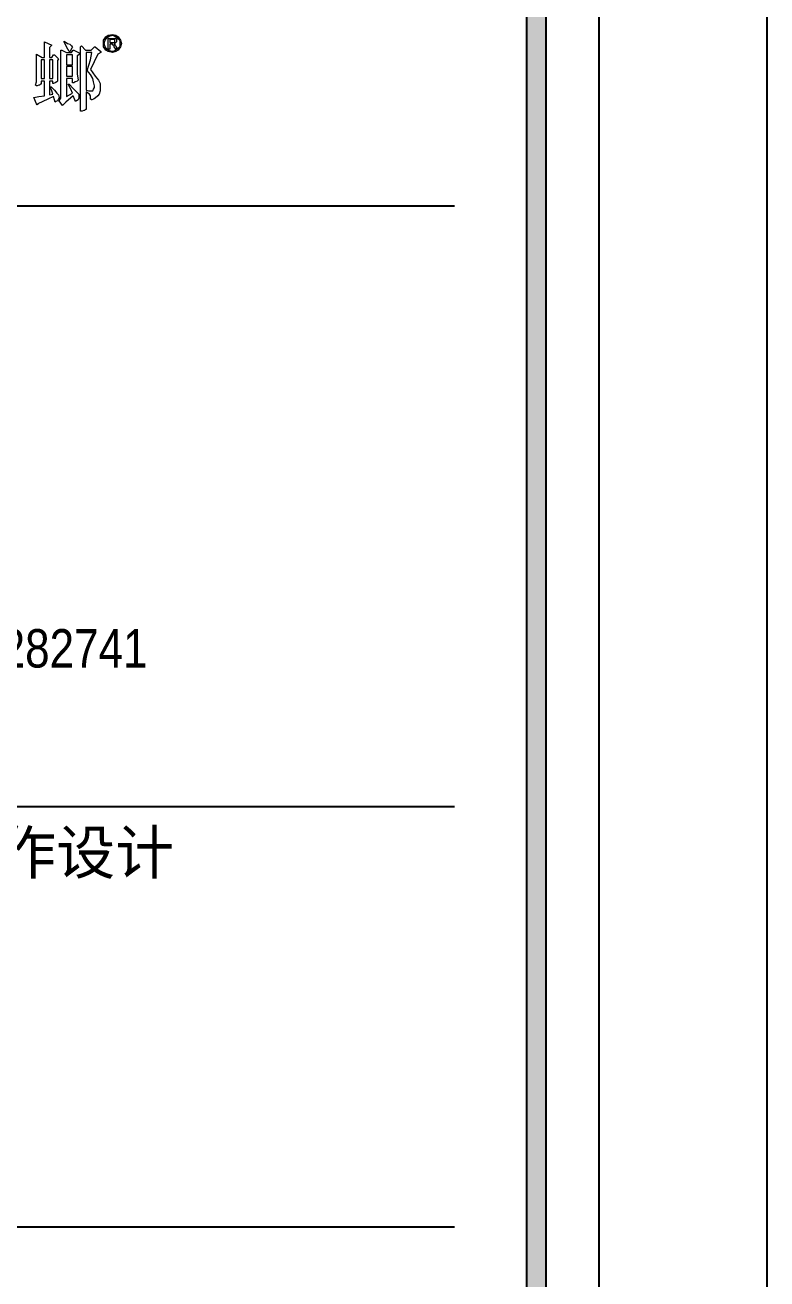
# Model space of a CAD drawing. Header units: millimetres. Extents: x -114775 to 228300, y -175499 to 108657.
# Drawn here: x -85668 to -84125, y -59791 to -57182 of the extents above; entities that cross this region are included whole.
import ezdxf
from ezdxf.enums import TextEntityAlignment as Align

# ---------------------------------------------------------------- set-up
doc = ezdxf.new("R2010")
doc.units = ezdxf.units.MM
doc.header["$LTSCALE"] = 1000
doc.layers.get('0').update_dxf_attribs({"linetype": 'CONTINUOUS'})
doc.layers.add('W-图框', color=251, linetype='CONTINUOUS')
doc.styles.add('A2图框$0$WMF-Arial0', font='arial.ttf')
doc.styles.add('WORD-2', font='simhei.ttf')
doc.styles.add('WORD-3', font='')
doc.styles.add('黑体', font='simhei.ttf')
doc.styles.get('WORD-3').set_extended_font_data('SimSun')

# ---------------------------------------------------------------- blocks, each defined once
blk = doc.blocks.new('gslogo')
at = {"color": 251, "lineweight": 0}
for p, q in [((5213.245, -2064.42), (5213.401, -2064.315)), ((5213.401, -2064.315), (5213.661, -2064.263)), ((5213.453, -2064.368), (5213.661, -2064.315)), ((5213.661, -2064.263), (5213.87, -2064.315)), ((5213.661, -2064.263), (5213.661, -2064.263)), ((5213.661, -2064.315), (5213.818, -2064.368)), ((5213.661, -2064.315), (5213.661, -2064.315)), ((5213.87, -2064.315), (5214.026, -2064.42)), ((5209.34, -2064.784), (5209.34, -2064.732)), ((5209.34, -2064.732), (5209.808, -2064.94)), ((5209.34, -2064.94), (5209.34, -2064.784)), ((5209.34, -2065.149), (5209.34, -2064.94)), ((5209.34, -2065.721), (5209.34, -2065.149)), ((5209.808, -2064.94), (5209.652, -2065.096)), ((5209.652, -2065.096), (5209.652, -2065.721)), ((5209.808, -2064.94), (5209.808, -2064.94)), ((5210.589, -2064.68), (5210.798, -2064.836)), ((5210.589, -2064.732), (5210.589, -2064.68)), ((5210.589, -2064.68), (5210.589, -2064.68)), ((5210.746, -2065.044), (5210.589, -2064.732)), ((5210.902, -2065.357), (5210.746, -2065.044)), ((5210.798, -2064.836), (5210.954, -2064.888)), ((5210.954, -2064.888), (5211.058, -2064.992)), ((5211.058, -2065.149), (5211.006, -2065.253)), ((5211.058, -2064.992), (5211.11, -2065.096)), ((5211.11, -2065.096), (5211.058, -2065.149)), ((5211.631, -2065.044), (5211.683, -2064.992)), ((5211.631, -2065.201), (5211.631, -2065.044)), ((5211.683, -2064.992), (5211.943, -2065.253)), ((5212.308, -2065.253), (5212.516, -2065.044)), ((5212.516, -2065.044), (5212.568, -2065.044)), ((5212.568, -2065.044), (5212.932, -2065.357)), ((5213.089, -2064.628), (5213.245, -2064.42)), ((5213.089, -2064.836), (5213.089, -2064.628)), ((5213.089, -2065.044), (5213.089, -2064.836)), ((5213.245, -2065.253), (5213.089, -2065.044)), ((5213.141, -2064.836), (5213.193, -2064.628)), ((5213.193, -2065.044), (5213.141, -2064.836)), ((5213.193, -2064.628), (5213.297, -2064.472)), ((5213.297, -2065.201), (5213.193, -2065.044)), ((5213.297, -2064.472), (5213.453, -2064.368)), ((5213.401, -2065.201), (5213.401, -2064.524)), ((5213.401, -2064.524), (5213.713, -2064.524)), ((5213.713, -2064.576), (5213.505, -2064.576)), ((5213.505, -2064.576), (5213.505, -2064.784)), ((5213.505, -2064.784), (5213.661, -2064.784)), ((5213.505, -2064.784), (5213.505, -2064.784)), ((5213.609, -2064.888), (5213.505, -2064.888)), ((5213.505, -2064.888), (5213.505, -2065.201)), ((5213.661, -2064.888), (5213.609, -2064.888)), ((5213.609, -2064.888), (5213.609, -2064.888)), ((5213.661, -2064.784), (5213.713, -2064.784)), ((5213.713, -2064.94), (5213.661, -2064.888)), ((5213.661, -2064.888), (5213.661, -2064.888)), ((5213.661, -2064.888), (5213.661, -2064.888)), ((5213.713, -2064.524), (5213.766, -2064.524)), ((5213.766, -2064.576), (5213.713, -2064.576)), ((5213.713, -2064.784), (5213.766, -2064.784)), ((5213.766, -2064.992), (5213.713, -2064.94)), ((5213.713, -2064.94), (5213.713, -2064.94)), ((5213.766, -2064.524), (5213.818, -2064.524)), ((5213.818, -2064.628), (5213.766, -2064.576)), ((5213.766, -2064.784), (5213.818, -2064.784)), ((5213.818, -2064.836), (5213.766, -2064.888)), ((5213.766, -2064.888), (5213.766, -2064.888)), ((5213.766, -2064.888), (5213.818, -2064.888)), ((5213.766, -2065.044), (5213.766, -2064.992)), ((5213.87, -2065.201), (5213.766, -2065.044)), ((5213.818, -2064.368), (5213.974, -2064.472)), ((5213.818, -2064.524), (5213.87, -2064.524)), ((5213.818, -2064.68), (5213.818, -2064.628)), ((5213.818, -2064.628), (5213.818, -2064.628)), ((5213.818, -2064.732), (5213.818, -2064.68)), ((5213.818, -2064.784), (5213.818, -2064.732)), ((5213.818, -2064.732), (5213.818, -2064.732)), ((5213.87, -2064.784), (5213.818, -2064.836)), ((5213.818, -2064.888), (5213.818, -2064.94)), ((5213.818, -2064.94), (5213.87, -2064.992)), ((5213.87, -2064.524), (5213.922, -2064.576)), ((5213.922, -2064.732), (5213.87, -2064.784)), ((5213.87, -2064.992), (5213.974, -2065.201)), ((5213.922, -2064.576), (5213.922, -2064.628)), ((5213.922, -2064.628), (5213.922, -2064.68)), ((5213.922, -2064.68), (5213.922, -2064.732)), ((5213.974, -2064.472), (5214.13, -2064.628)), ((5214.13, -2065.044), (5213.974, -2065.201)), ((5214.026, -2064.42), (5214.182, -2064.628)), ((5214.182, -2065.044), (5214.026, -2065.253)), ((5214.13, -2064.628), (5214.13, -2064.836)), ((5214.13, -2064.836), (5214.13, -2065.044)), ((5214.182, -2064.628), (5214.234, -2064.836)), ((5214.234, -2064.836), (5214.182, -2065.044)), ((5208.819, -2065.565), (5208.819, -2065.513)), ((5208.819, -2065.513), (5209.184, -2065.721)), ((5208.819, -2065.721), (5208.819, -2065.565)), ((5208.819, -2065.877), (5208.819, -2065.721)), ((5208.819, -2066.971), (5208.819, -2065.877)), ((5209.34, -2065.877), (5209.132, -2065.877)), ((5209.132, -2065.877), (5209.132, -2067.075)), ((5209.184, -2065.721), (5209.34, -2065.721)), ((5209.34, -2067.075), (5209.34, -2065.877)), ((5209.652, -2065.721), (5209.808, -2065.721)), ((5209.652, -2065.877), (5209.652, -2067.075)), ((5209.861, -2065.877), (5209.652, -2065.877)), ((5209.652, -2065.877), (5209.652, -2065.877)), ((5209.808, -2065.721), (5209.913, -2065.565)), ((5209.861, -2067.075), (5209.861, -2065.877)), ((5209.913, -2065.565), (5209.965, -2065.565)), ((5209.965, -2065.565), (5210.225, -2065.825)), ((5210.225, -2065.825), (5210.173, -2065.93)), ((5210.173, -2065.93), (5210.173, -2066.815)), ((5210.225, -2065.825), (5210.225, -2065.825)), ((5210.381, -2065.409), (5210.381, -2065.253)), ((5210.381, -2065.253), (5210.433, -2065.253)), ((5210.381, -2065.565), (5210.381, -2065.409)), ((5210.381, -2068.168), (5210.381, -2065.565)), ((5210.433, -2065.253), (5210.746, -2065.409)), ((5210.746, -2065.409), (5211.058, -2065.409)), ((5211.11, -2065.565), (5210.746, -2065.565)), ((5210.746, -2065.565), (5210.746, -2066.19)), ((5210.954, -2065.357), (5210.902, -2065.357)), ((5211.006, -2065.253), (5210.954, -2065.357)), ((5211.058, -2065.409), (5211.162, -2065.253)), ((5211.11, -2066.19), (5211.11, -2065.565)), ((5211.162, -2065.253), (5211.214, -2065.253)), ((5211.214, -2065.253), (5211.579, -2065.461)), ((5211.579, -2065.513), (5211.423, -2065.617)), ((5211.423, -2065.617), (5211.423, -2066.763)), ((5211.579, -2065.461), (5211.579, -2065.513)), ((5211.631, -2065.409), (5211.631, -2065.201)), ((5211.631, -2068.533), (5211.631, -2065.409)), ((5211.943, -2065.253), (5212.308, -2065.253)), ((5211.943, -2065.253), (5211.943, -2065.253)), ((5212.36, -2065.409), (5211.995, -2065.409)), ((5211.995, -2065.409), (5211.995, -2067.804)), ((5212.047, -2066.554), (5212.256, -2065.877)), ((5212.256, -2065.877), (5212.36, -2065.409)), ((5212.724, -2065.513), (5212.256, -2066.502)), ((5212.932, -2065.409), (5212.724, -2065.513)), ((5212.932, -2065.357), (5212.932, -2065.409)), ((5213.401, -2065.357), (5213.245, -2065.253)), ((5213.453, -2065.305), (5213.297, -2065.201)), ((5213.505, -2065.201), (5213.401, -2065.201)), ((5213.401, -2065.201), (5213.401, -2065.201)), ((5213.661, -2065.409), (5213.401, -2065.357)), ((5213.661, -2065.357), (5213.453, -2065.305)), ((5213.818, -2065.305), (5213.661, -2065.357)), ((5213.87, -2065.357), (5213.661, -2065.409)), ((5213.974, -2065.201), (5213.818, -2065.305)), ((5213.974, -2065.201), (5213.87, -2065.201)), ((5214.026, -2065.253), (5213.87, -2065.357)), ((5210.746, -2066.19), (5211.11, -2066.19)), ((5210.746, -2066.19), (5210.746, -2066.19)), ((5211.11, -2066.294), (5210.746, -2066.294)), ((5210.746, -2066.294), (5210.746, -2066.919)), ((5211.11, -2066.919), (5211.11, -2066.294)), ((5211.11, -2066.294), (5211.11, -2066.294)), ((5212.256, -2066.815), (5212.047, -2066.554)), ((5212.256, -2066.502), (5212.568, -2066.919)), ((5208.767, -2067.492), (5208.819, -2067.283)), ((5208.819, -2067.544), (5208.767, -2067.492)), ((5208.819, -2067.283), (5208.819, -2066.971)), ((5208.871, -2067.544), (5208.819, -2067.544)), ((5208.819, -2067.544), (5208.819, -2067.544)), ((5208.975, -2067.492), (5208.871, -2067.544)), ((5209.027, -2067.492), (5208.975, -2067.492)), ((5209.08, -2067.439), (5209.027, -2067.492)), ((5209.132, -2067.439), (5209.08, -2067.439)), ((5209.132, -2067.075), (5209.34, -2067.075)), ((5209.34, -2067.231), (5209.132, -2067.231)), ((5209.132, -2067.231), (5209.132, -2067.387)), ((5209.132, -2067.387), (5209.132, -2067.439)), ((5209.34, -2067.075), (5209.34, -2067.075)), ((5209.34, -2068.168), (5209.34, -2067.231)), ((5209.652, -2067.075), (5209.861, -2067.075)), ((5209.861, -2067.231), (5209.652, -2067.231)), ((5209.652, -2067.231), (5209.652, -2068.116)), ((5209.861, -2067.335), (5209.861, -2067.231)), ((5209.861, -2067.387), (5209.861, -2067.335)), ((5209.913, -2067.387), (5209.861, -2067.387)), ((5209.861, -2067.387), (5209.861, -2067.387)), ((5210.017, -2067.335), (5209.913, -2067.387)), ((5210.121, -2067.283), (5210.017, -2067.335)), ((5210.173, -2067.231), (5210.121, -2067.283)), ((5210.173, -2066.815), (5210.173, -2066.971)), ((5210.173, -2066.971), (5210.173, -2067.127)), ((5210.173, -2067.127), (5210.173, -2067.179)), ((5210.173, -2067.179), (5210.173, -2067.231)), ((5210.746, -2066.919), (5211.11, -2066.919)), ((5211.11, -2067.075), (5210.746, -2067.075)), ((5210.746, -2067.075), (5210.746, -2068.22)), ((5211.006, -2067.752), (5210.85, -2067.439)), ((5210.85, -2067.439), (5210.902, -2067.439)), ((5210.902, -2067.439), (5211.162, -2067.7)), ((5211.11, -2067.283), (5211.11, -2067.075)), ((5211.11, -2067.075), (5211.11, -2067.075)), ((5211.11, -2067.335), (5211.11, -2067.283)), ((5211.162, -2067.335), (5211.11, -2067.335)), ((5211.214, -2067.335), (5211.162, -2067.335)), ((5211.266, -2067.283), (5211.214, -2067.335)), ((5211.318, -2067.283), (5211.266, -2067.283)), ((5211.423, -2067.231), (5211.318, -2067.283)), ((5211.423, -2066.763), (5211.475, -2067.179)), ((5211.475, -2067.179), (5211.423, -2067.231)), ((5211.423, -2067.231), (5211.423, -2067.231)), ((5212.412, -2067.075), (5212.256, -2066.815)), ((5212.464, -2067.283), (5212.412, -2067.075)), ((5212.516, -2067.544), (5212.464, -2067.283)), ((5212.516, -2067.648), (5212.516, -2067.544)), ((5212.568, -2066.919), (5212.776, -2067.179)), ((5212.776, -2067.179), (5212.88, -2067.387)), ((5212.88, -2067.387), (5212.88, -2067.648)), ((5208.663, -2068.273), (5208.975, -2068.22)), ((5208.819, -2068.689), (5208.663, -2068.273)), ((5208.975, -2068.22), (5209.34, -2068.168)), ((5209.913, -2068.22), (5209.548, -2068.377)), ((5209.652, -2068.116), (5209.861, -2068.064)), ((5209.652, -2068.116), (5209.652, -2068.116)), ((5209.808, -2067.856), (5209.704, -2067.596)), ((5209.704, -2067.596), (5209.756, -2067.596)), ((5209.756, -2067.596), (5209.965, -2067.804)), ((5209.861, -2068.064), (5209.808, -2067.856)), ((5209.965, -2068.429), (5209.913, -2068.22)), ((5209.965, -2067.804), (5210.121, -2068.012)), ((5210.121, -2068.012), (5210.225, -2068.116)), ((5210.225, -2068.116), (5210.277, -2068.273)), ((5210.277, -2068.273), (5210.225, -2068.377)), ((5210.277, -2068.481), (5210.381, -2068.325)), ((5210.381, -2068.325), (5210.381, -2068.168)), ((5211.162, -2068.168), (5210.694, -2068.585)), ((5210.746, -2068.22), (5211.11, -2068.012)), ((5211.11, -2068.012), (5211.006, -2067.752)), ((5211.162, -2067.7), (5211.37, -2067.908)), ((5211.266, -2068.429), (5211.162, -2068.168)), ((5211.37, -2067.908), (5211.527, -2068.064)), ((5211.527, -2068.325), (5211.475, -2068.429)), ((5211.527, -2068.064), (5211.527, -2068.22)), ((5211.527, -2068.22), (5211.527, -2068.325)), ((5211.995, -2067.804), (5212.151, -2067.856)), ((5211.995, -2067.804), (5211.995, -2067.804)), ((5212.099, -2068.012), (5211.995, -2067.908)), ((5211.995, -2067.908), (5211.995, -2069.001)), ((5212.204, -2068.064), (5212.099, -2068.012)), ((5212.151, -2067.856), (5212.308, -2067.856)), ((5212.256, -2068.168), (5212.204, -2068.064)), ((5212.256, -2068.273), (5212.256, -2068.168)), ((5212.256, -2068.325), (5212.256, -2068.273)), ((5212.256, -2068.377), (5212.256, -2068.325)), ((5212.308, -2067.856), (5212.412, -2067.856)), ((5212.412, -2067.856), (5212.464, -2067.752)), ((5212.464, -2067.752), (5212.516, -2067.648)), ((5212.568, -2068.325), (5212.464, -2068.377)), ((5212.724, -2068.168), (5212.568, -2068.325)), ((5212.828, -2068.064), (5212.724, -2068.168)), ((5212.88, -2067.856), (5212.828, -2068.064)), ((5212.88, -2067.648), (5212.88, -2067.856)), ((5208.871, -2068.741), (5208.819, -2068.689)), ((5208.819, -2068.689), (5208.819, -2068.689)), ((5208.923, -2068.689), (5208.871, -2068.741)), ((5208.871, -2068.741), (5208.871, -2068.741)), ((5209.236, -2068.533), (5208.923, -2068.689)), ((5209.548, -2068.377), (5209.236, -2068.533)), ((5210.017, -2068.585), (5209.965, -2068.429)), ((5210.069, -2068.533), (5210.017, -2068.585)), ((5210.173, -2068.481), (5210.069, -2068.533)), ((5210.225, -2068.377), (5210.173, -2068.481)), ((5210.485, -2068.793), (5210.277, -2068.481)), ((5210.694, -2068.585), (5210.485, -2068.793)), ((5211.318, -2068.533), (5211.266, -2068.429)), ((5211.37, -2068.481), (5211.318, -2068.533)), ((5211.475, -2068.429), (5211.37, -2068.481)), ((5211.631, -2068.741), (5211.631, -2068.533)), ((5211.631, -2068.845), (5211.631, -2068.741)), ((5211.631, -2069.158), (5211.631, -2068.845)), ((5211.839, -2069.106), (5211.735, -2069.158)), ((5211.891, -2069.106), (5211.839, -2069.106)), ((5211.943, -2069.054), (5211.891, -2069.106)), ((5211.995, -2069.054), (5211.943, -2069.054)), ((5211.943, -2069.054), (5211.943, -2069.054)), ((5211.995, -2069.001), (5211.995, -2069.054)), ((5212.308, -2068.377), (5212.256, -2068.377)), ((5212.308, -2068.429), (5212.308, -2068.377)), ((5212.36, -2068.429), (5212.308, -2068.429)), ((5212.464, -2068.377), (5212.36, -2068.429)), ((5211.683, -2069.158), (5211.631, -2069.158)), ((5211.631, -2069.158), (5211.631, -2069.158)), ((5211.631, -2069.158), (5211.631, -2069.158)), ((5211.735, -2069.158), (5211.683, -2069.158))]:
    blk.add_line(p, q, dxfattribs=at)
blk = doc.blocks.new('A2 图框')
at = {"layer": 'W-图框', "ltscale": 0.5}
h = blk.add_hatch(color=161, dxfattribs=at)
h.paths.add_polyline_path([(-562, 403), (-3, 403), (-3, 3), (-562, 3)], flags=16)
h.paths.add_polyline_path([(-562.8, 403.8), (-2.2, 403.8), (-2.2, 2.2), (-562.8, 2.2)])
at = {"layer": 'W-图框', "ltscale": 0.01}
for p, q in [((-6, 368), (-58, 368)), ((-6, 343), (-58, 343)), ((-6, 325.498), (-58, 325.498))]:
    blk.add_line(p, q, dxfattribs=at)
at = {"layer": 'W-图框', "color": 251, "ltscale": 0.01}
for points in [[(-587, 413), (7, 413), (7, -7), (-587, -7)], [(-580, 406), (0, 406), (0, 0), (-580, 0)]]:
    blk.add_lwpolyline(points, close=True, dxfattribs=at)
at = {"layer": 'W-图框', "color": 161, "ltscale": 0.5}
for points in [[(-562.8, 403.8), (-2.2, 403.8), (-2.2, 2.2), (-562.8, 2.2)], [(-562, 403), (-3, 403), (-3, 3), (-562, 3)]]:
    blk.add_lwpolyline(points, close=True, dxfattribs=at)
at = {"layer": 'W-图框', "color": 161, "linetype": 'ByBlock'}
blk.add_lwpolyline([(-3, 3), (-61, 3), (-61, 403), (-3, 403)], close=True, dxfattribs=at)
blk.add_lwpolyline([(-3, 3), (-61, 3), (-61, 403), (-3, 403)], close=True, dxfattribs=at)
at = {"layer": 'W-图框', "xscale": 0.6533317239809548, "yscale": 0.6533317239809548, "zscale": 0.6533317239809548}
blk.add_blockref('gslogo', (-3426.481, 1723.795), dxfattribs=at)
at = {"layer": 'W-图框', "lineweight": 0, "style": 'A2图框$0$WMF-Arial0', "width": 0.82}
blk.add_text('TEL:86-512-68282740 / FAX:86-512-68282741', height=1.6, dxfattribs=at).set_placement((-57.179, 348.793))
at = {"layer": 'W-图框', "lineweight": 0, "style": '黑体'}
blk.add_text('合作设计', height=1.8, dxfattribs=at).set_placement((-17.658, 340.2), align=Align.RIGHT)
at = {"layer": 'W-图框', "color": 35, "lineweight": 0, "style": 'WORD-3', "width": 0.65}
blk.add_attdef('建设单位', text='', height=3, dxfattribs=at).set_placement((-32, 300.486), align=Align.MIDDLE)
at = {"layer": 'W-图框', "color": 35, "ltscale": 1000, "style": 'WORD-2'}
for tag, height, width, p in [('项目名称英文翻译', 3.5, 0.8, (-21.14, 246.277)), ('项目名称', 7, 0.7, (-41.375, 246.277)), ('项目名称', 7, 0.7, (-30.732, 246.277))]:
    blk.add_attdef(tag, text='', height=height, rotation=90, dxfattribs=dict(at, width=width)).set_placement(p, align=Align.MIDDLE)
at = {"layer": 'W-图框', "color": 35, "lineweight": 0, "style": 'WORD-2'}
for tag, p in [('2013.01.01', (-41.463, 175.996)), ('2013.03.01', (-13.424, 175.996)), ('2013.05.01', (-41.463, 168.996)), ('2013.06.01', (-13.424, 168.996)), ('2013.08.01', (-41.463, 161.996)), ('2013.09.01', (-13.424, 161.996)), ('2013.09.01', (-32, 112.996))]:
    blk.add_attdef(tag, text='', height=1.8, dxfattribs=at).set_placement(p, align=Align.MIDDLE)
at = {"layer": 'W-图框', "color": 35, "ltscale": 1000, "style": 'WORD-2', "width": 0.78}
blk.add_attdef('FS2011000', text='', height=3.5, dxfattribs=at).set_placement((-32, 11.452), align=Align.MIDDLE)

msp = doc.modelspace()

# ---------------------------------------------------------------- block references
at = {"layer": 'W-图框', "xscale": 50, "yscale": 50, "zscale": 50}
msp.add_blockref('A2 图框', (-84474.5, -75958.6), dxfattribs=at)

doc.saveas('drawing.dxf')
